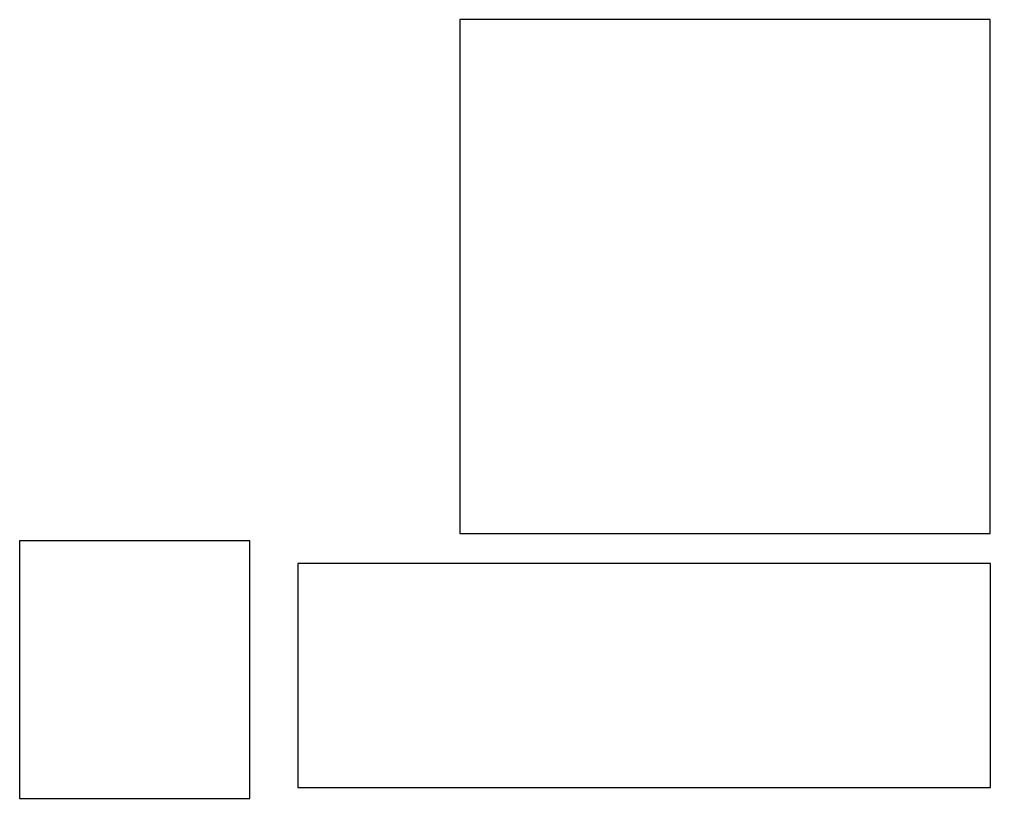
# Model space of a CAD drawing. Header units: millimetres. Extents: x -105 to -2, y 2 to 85.
import ezdxf

# ---------------------------------------------------------------- set-up
doc = ezdxf.new("R2010")
doc.units = ezdxf.units.MM
doc.layers.get('0').update_dxf_attribs({"linetype": 'CONTINUOUS'})

msp = doc.modelspace()

# ---------------------------------------------------------------- linework, layer by layer
for points in [[(-58.57, 30), (-2.09, 30), (-2.09, 84.76), (-58.57, 84.76)], [(-80.93, 1.79), (-80.93, 29.24), (-105.45, 29.24), (-105.45, 1.79)], [(-2.04, 2.97), (-2.04, 26.83), (-75.79, 26.83), (-75.79, 2.97)]]:
    msp.add_lwpolyline(points, close=True)

doc.saveas('drawing.dxf')
